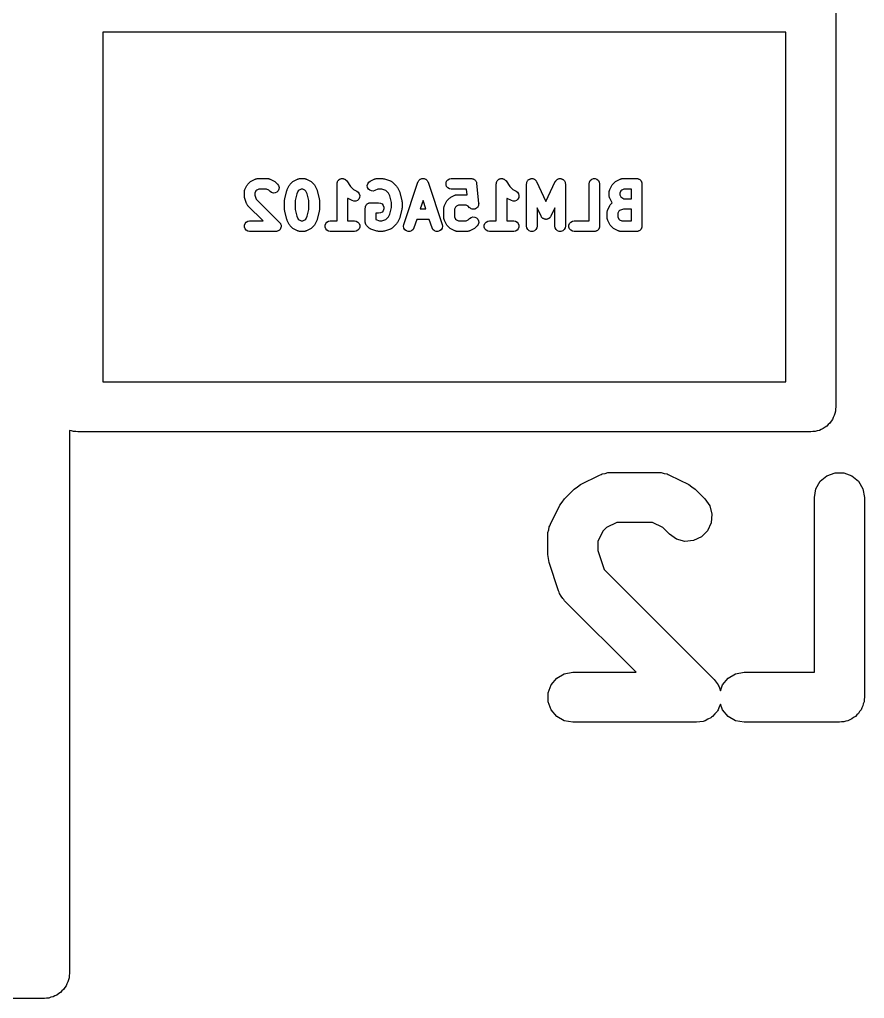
# Model space of a CAD drawing. Extents: x 100 to 214, y -112 to -50.
# Drawn here: x 114.126 to 116.661, y -93.175 to -90.238 of the extents above; entities that cross this region are included whole.
import ezdxf

# ---------------------------------------------------------------- set-up
doc = ezdxf.new("R2010")
doc.units = 0
doc.header["$MEASUREMENT"] = 0
doc.layers.add('BLACK', color=7, linetype='CONTINUOUS')

msp = doc.modelspace()

# ---------------------------------------------------------------- linework, layer by layer
at = {"layer": 'Black'}
for p, q in [((116.575, -90.2), (116.575, -91.4)), ((116.425, -90.275), (114.375, -90.275)), ((114.375, -90.275), (114.375, -91.325)), ((116.425, -91.325), (116.425, -90.275)), ((114.802, -90.7475), (114.808, -90.7354)), ((114.808, -90.7354), (114.81, -90.7334)), ((114.81, -90.7334), (114.811, -90.7313)), ((114.811, -90.7313), (114.817, -90.7253)), ((114.817, -90.7253), (114.819, -90.7238)), ((114.819, -90.7238), (114.821, -90.7223)), ((114.821, -90.7223), (114.833, -90.7163)), ((114.833, -90.7163), (114.834, -90.716)), ((114.834, -90.716), (114.835, -90.7155)), ((114.835, -90.7155), (114.837, -90.7152)), ((114.837, -90.7152), (114.839, -90.7147)), ((114.839, -90.7147), (114.84, -90.7147)), ((114.84, -90.7147), (114.841, -90.7146)), ((114.841, -90.7146), (114.871, -90.7146)), ((114.871, -90.7146), (114.872, -90.7147)), ((114.872, -90.7147), (114.873, -90.7147)), ((114.873, -90.7147), (114.874, -90.7152)), ((114.874, -90.7152), (114.876, -90.7155)), ((114.876, -90.7155), (114.877, -90.716)), ((114.877, -90.716), (114.878, -90.7163)), ((114.878, -90.7163), (114.89, -90.7223)), ((114.89, -90.7223), (114.892, -90.7238)), ((114.892, -90.7238), (114.894, -90.7253)), ((114.894, -90.7253), (114.9, -90.7313)), ((114.9, -90.7313), (114.903, -90.7358)), ((114.903, -90.7358), (114.905, -90.7412)), ((114.929, -90.7475), (114.935, -90.7354)), ((114.935, -90.7354), (114.937, -90.7334)), ((114.937, -90.7334), (114.938, -90.7313)), ((114.938, -90.7313), (114.944, -90.7253)), ((114.944, -90.7253), (114.946, -90.7238)), ((114.946, -90.7238), (114.948, -90.7223)), ((114.948, -90.7223), (114.96, -90.7163)), ((114.96, -90.7163), (114.961, -90.716)), ((114.961, -90.716), (114.962, -90.7155)), ((114.962, -90.7155), (114.964, -90.7152)), ((114.964, -90.7152), (114.966, -90.7147)), ((114.966, -90.7147), (114.967, -90.7147)), ((114.967, -90.7147), (114.968, -90.7146)), ((114.968, -90.7146), (114.98, -90.7146)), ((114.98, -90.7146), (114.981, -90.7147)), ((114.981, -90.7147), (114.982, -90.7147)), ((114.982, -90.7147), (114.983, -90.7152)), ((114.983, -90.7152), (114.985, -90.7155)), ((114.985, -90.7155), (114.986, -90.716)), ((114.986, -90.716), (114.987, -90.7163)), ((114.987, -90.7163), (114.999, -90.7223)), ((114.999, -90.7223), (115.001, -90.7238)), ((115.001, -90.7238), (115.003, -90.7253)), ((115.003, -90.7253), (115.009, -90.7313)), ((115.009, -90.7313), (115.011, -90.7334)), ((115.011, -90.7334), (115.012, -90.7354)), ((115.012, -90.7354), (115.018, -90.7475)), ((115.079, -90.7269), (115.08, -90.725)), ((115.079, -90.7287), (115.079, -90.7269)), ((115.079, -90.7296), (115.079, -90.7287)), ((115.079, -90.7305), (115.079, -90.7296)), ((115.079, -90.8416), (115.079, -90.7305)), ((115.08, -90.7234), (115.081, -90.7219)), ((115.08, -90.7243), (115.08, -90.7234)), ((115.08, -90.725), (115.08, -90.7243)), ((115.081, -90.7219), (115.082, -90.7202)), ((115.082, -90.7202), (115.083, -90.7197)), ((115.083, -90.7197), (115.084, -90.719)), ((115.084, -90.719), (115.085, -90.7179)), ((115.085, -90.7179), (115.087, -90.7167)), ((115.087, -90.7164), (115.088, -90.7159)), ((115.087, -90.7167), (115.087, -90.7164)), ((115.088, -90.7159), (115.09, -90.7155)), ((115.09, -90.7155), (115.092, -90.7148)), ((115.092, -90.7148), (115.093, -90.7148)), ((115.093, -90.7148), (115.094, -90.7146)), ((115.094, -90.7146), (115.095, -90.7148)), ((115.095, -90.7148), (115.097, -90.7148)), ((115.097, -90.7148), (115.098, -90.7151)), ((115.098, -90.7151), (115.099, -90.7152)), ((115.099, -90.7152), (115.101, -90.7161)), ((115.101, -90.7161), (115.103, -90.7167)), ((115.103, -90.7167), (115.103, -90.7173)), ((115.103, -90.7173), (115.104, -90.7177)), ((115.104, -90.7177), (115.105, -90.719)), ((115.105, -90.719), (115.107, -90.7202)), ((115.107, -90.7202), (115.107, -90.721)), ((115.107, -90.721), (115.108, -90.7216)), ((115.108, -90.7216), (115.119, -90.7385)), ((115.119, -90.7385), (115.128, -90.7476)), ((115.169, -90.7355), (115.171, -90.7302)), ((115.17, -90.741), (115.169, -90.7355)), ((115.171, -90.7302), (115.174, -90.7256)), ((115.174, -90.7256), (115.178, -90.7223)), ((115.178, -90.7223), (115.19, -90.7163)), ((115.19, -90.7163), (115.191, -90.716)), ((115.191, -90.716), (115.192, -90.7155)), ((115.192, -90.7155), (115.194, -90.7152)), ((115.194, -90.7152), (115.196, -90.7147)), ((115.196, -90.7147), (115.197, -90.7147)), ((115.197, -90.7147), (115.197, -90.7146)), ((115.197, -90.7146), (115.216, -90.7146)), ((115.216, -90.7146), (115.218, -90.715)), ((115.218, -90.715), (115.221, -90.7154)), ((115.221, -90.7154), (115.239, -90.7214)), ((115.239, -90.7214), (115.24, -90.7219)), ((115.24, -90.7219), (115.24, -90.7221)), ((115.24, -90.7221), (115.242, -90.7232)), ((115.242, -90.7232), (115.244, -90.7241)), ((115.244, -90.7241), (115.244, -90.7248)), ((115.244, -90.7248), (115.245, -90.7253)), ((115.245, -90.7253), (115.257, -90.7374)), ((115.257, -90.7374), (115.258, -90.7394)), ((115.279, -90.8524), (115.321, -90.7254)), ((115.321, -90.7254), (115.322, -90.725)), ((115.322, -90.7246), (115.323, -90.7226)), ((115.322, -90.725), (115.322, -90.7246)), ((115.323, -90.7226), (115.324, -90.7206)), ((115.324, -90.7203), (115.325, -90.7199)), ((115.324, -90.7206), (115.324, -90.7203)), ((115.325, -90.7199), (115.326, -90.7185)), ((115.326, -90.7185), (115.328, -90.7169)), ((115.328, -90.7169), (115.329, -90.7168)), ((115.329, -90.7165), (115.331, -90.7157)), ((115.329, -90.7168), (115.329, -90.7165)), ((115.331, -90.7157), (115.333, -90.7149)), ((115.333, -90.7149), (115.334, -90.7149)), ((115.334, -90.7149), (115.334, -90.7147)), ((115.334, -90.7147), (115.337, -90.7148)), ((115.337, -90.7148), (115.339, -90.7147)), ((115.339, -90.7147), (115.339, -90.7149)), ((115.339, -90.7149), (115.34, -90.7149)), ((115.34, -90.7149), (115.342, -90.7158)), ((115.342, -90.7158), (115.344, -90.7165)), ((115.344, -90.7165), (115.344, -90.7168)), ((115.344, -90.7168), (115.345, -90.7169)), ((115.345, -90.7169), (115.347, -90.7185)), ((115.347, -90.7185), (115.348, -90.7199)), ((115.348, -90.7199), (115.349, -90.7203)), ((115.349, -90.7203), (115.349, -90.7206)), ((115.349, -90.7206), (115.35, -90.7226)), ((115.35, -90.7226), (115.351, -90.7246)), ((115.351, -90.7246), (115.351, -90.725)), ((115.351, -90.725), (115.352, -90.7254)), ((115.352, -90.7254), (115.394, -90.8524)), ((115.406, -90.7277), (115.407, -90.7225)), ((115.406, -90.7332), (115.406, -90.7277)), ((115.407, -90.7384), (115.406, -90.7332)), ((115.407, -90.7225), (115.411, -90.7183)), ((115.411, -90.7426), (115.407, -90.7384)), ((115.411, -90.7183), (115.416, -90.7155)), ((115.416, -90.7155), (115.421, -90.7146)), ((115.421, -90.7146), (115.482, -90.7146)), ((115.482, -90.7147), (115.483, -90.7146)), ((115.482, -90.7146), (115.482, -90.7147)), ((115.483, -90.7146), (115.485, -90.7152)), ((115.485, -90.7152), (115.487, -90.7155)), ((115.487, -90.7155), (115.488, -90.7158)), ((115.488, -90.7158), (115.488, -90.716)), ((115.488, -90.716), (115.49, -90.7172)), ((115.49, -90.7172), (115.492, -90.7183)), ((115.492, -90.7183), (115.492, -90.7188)), ((115.492, -90.7188), (115.493, -90.7191)), ((115.493, -90.7191), (115.494, -90.7209)), ((115.494, -90.7209), (115.495, -90.7225)), ((115.495, -90.7225), (115.496, -90.7231)), ((115.496, -90.7231), (115.496, -90.7236)), ((115.496, -90.7236), (115.497, -90.7257)), ((115.497, -90.7257), (115.497, -90.7277)), ((115.497, -90.7277), (115.497, -90.7283)), ((115.497, -90.7283), (115.497, -90.7289)), ((115.497, -90.7289), (115.503, -90.7893)), ((115.556, -90.7305), (115.557, -90.7296)), ((115.556, -90.8416), (115.556, -90.7305)), ((115.557, -90.725), (115.558, -90.7243)), ((115.557, -90.7269), (115.557, -90.725)), ((115.557, -90.7287), (115.557, -90.7269)), ((115.557, -90.7296), (115.557, -90.7287)), ((115.558, -90.7234), (115.559, -90.7219)), ((115.558, -90.7243), (115.558, -90.7234)), ((115.559, -90.7219), (115.56, -90.7202)), ((115.56, -90.7202), (115.561, -90.7197)), ((115.561, -90.719), (115.563, -90.7179)), ((115.561, -90.7197), (115.561, -90.719)), ((115.563, -90.7179), (115.564, -90.7167)), ((115.564, -90.7167), (115.565, -90.7164)), ((115.565, -90.7164), (115.566, -90.7159)), ((115.566, -90.7159), (115.568, -90.7155)), ((115.568, -90.7155), (115.57, -90.7148)), ((115.57, -90.7148), (115.571, -90.7146)), ((115.57, -90.7148), (115.57, -90.7148)), ((115.571, -90.7146), (115.573, -90.7148)), ((115.573, -90.7148), (115.575, -90.7148)), ((115.575, -90.7148), (115.576, -90.7151)), ((115.576, -90.7151), (115.577, -90.7152)), ((115.577, -90.7152), (115.579, -90.7161)), ((115.579, -90.7161), (115.58, -90.7167)), ((115.58, -90.7167), (115.581, -90.7173)), ((115.581, -90.7173), (115.582, -90.7177)), ((115.582, -90.7177), (115.583, -90.719)), ((115.583, -90.719), (115.585, -90.7202)), ((115.585, -90.7202), (115.585, -90.721)), ((115.585, -90.721), (115.586, -90.7216)), ((115.586, -90.7216), (115.597, -90.7385)), ((115.597, -90.7385), (115.606, -90.7476)), ((115.647, -90.7305), (115.648, -90.7284)), ((115.647, -90.8575), (115.647, -90.7305)), ((115.648, -90.725), (115.649, -90.7232)), ((115.648, -90.7257), (115.648, -90.725)), ((115.648, -90.7263), (115.648, -90.7257)), ((115.648, -90.7284), (115.648, -90.7263)), ((115.649, -90.7232), (115.65, -90.7214)), ((115.65, -90.7214), (115.651, -90.7209)), ((115.651, -90.7202), (115.652, -90.7189)), ((115.651, -90.7209), (115.651, -90.7202)), ((115.652, -90.7189), (115.654, -90.7175)), ((115.654, -90.7175), (115.655, -90.7172)), ((115.655, -90.7167), (115.657, -90.716)), ((115.655, -90.7172), (115.655, -90.7167)), ((115.657, -90.716), (115.659, -90.7151)), ((115.659, -90.7151), (115.66, -90.7151)), ((115.66, -90.7151), (115.66, -90.7148)), ((115.66, -90.7148), (115.662, -90.7148)), ((115.662, -90.7148), (115.664, -90.7146)), ((115.664, -90.7146), (115.665, -90.7148)), ((115.665, -90.7148), (115.666, -90.7148)), ((115.666, -90.7148), (115.668, -90.7155)), ((115.668, -90.7155), (115.67, -90.7161)), ((115.67, -90.7161), (115.67, -90.7165)), ((115.67, -90.7165), (115.671, -90.7167)), ((115.671, -90.7167), (115.673, -90.718)), ((115.673, -90.718), (115.674, -90.7192)), ((115.674, -90.7192), (115.675, -90.7198)), ((115.675, -90.7198), (115.675, -90.7202)), ((115.675, -90.7202), (115.676, -90.722)), ((115.676, -90.722), (115.677, -90.7237)), ((115.677, -90.7237), (115.705, -90.7836)), ((115.705, -90.7836), (115.733, -90.7237)), ((115.733, -90.7237), (115.735, -90.722)), ((115.735, -90.722), (115.736, -90.7202)), ((115.736, -90.7198), (115.737, -90.7192)), ((115.736, -90.7202), (115.736, -90.7198)), ((115.737, -90.7192), (115.738, -90.718)), ((115.738, -90.718), (115.74, -90.7167)), ((115.74, -90.7165), (115.741, -90.7161)), ((115.74, -90.7167), (115.74, -90.7165)), ((115.741, -90.7161), (115.743, -90.7155)), ((115.743, -90.7155), (115.745, -90.7148)), ((115.745, -90.7148), (115.746, -90.7148)), ((115.746, -90.7148), (115.746, -90.7146)), ((115.746, -90.7146), (115.748, -90.7148)), ((115.748, -90.7148), (115.75, -90.7148)), ((115.75, -90.7148), (115.751, -90.7151)), ((115.751, -90.7151), (115.752, -90.7151)), ((115.752, -90.7151), (115.754, -90.716)), ((115.754, -90.716), (115.756, -90.7167)), ((115.756, -90.7167), (115.756, -90.7172)), ((115.756, -90.7172), (115.757, -90.7175)), ((115.757, -90.7175), (115.758, -90.7189)), ((115.758, -90.7189), (115.76, -90.7202)), ((115.76, -90.7202), (115.76, -90.7209)), ((115.76, -90.7209), (115.761, -90.7214)), ((115.761, -90.7214), (115.762, -90.7232)), ((115.762, -90.7232), (115.763, -90.725)), ((115.763, -90.725), (115.763, -90.7257)), ((115.763, -90.7257), (115.763, -90.7263)), ((115.763, -90.7263), (115.763, -90.7284)), ((115.763, -90.7284), (115.764, -90.7305)), ((115.764, -90.7305), (115.764, -90.8575)), ((115.835, -90.7305), (115.836, -90.725)), ((115.835, -90.8416), (115.835, -90.7305)), ((115.836, -90.725), (115.838, -90.7202)), ((115.838, -90.7202), (115.843, -90.7167)), ((115.843, -90.7167), (115.848, -90.7148)), ((115.848, -90.7148), (115.853, -90.7148)), ((115.853, -90.7148), (115.858, -90.7167)), ((115.858, -90.7167), (115.863, -90.7202)), ((115.863, -90.7202), (115.865, -90.725)), ((115.865, -90.725), (115.866, -90.7305)), ((115.866, -90.7305), (115.866, -90.8575)), ((115.897, -90.7475), (115.903, -90.7354)), ((115.903, -90.7354), (115.904, -90.7334)), ((115.904, -90.7334), (115.906, -90.7313)), ((115.906, -90.7313), (115.912, -90.7253)), ((115.912, -90.7253), (115.914, -90.7238)), ((115.914, -90.7238), (115.916, -90.7223)), ((115.916, -90.7223), (115.928, -90.7163)), ((115.928, -90.7163), (115.929, -90.716)), ((115.929, -90.716), (115.93, -90.7155)), ((115.93, -90.7155), (115.932, -90.7152)), ((115.932, -90.7152), (115.933, -90.7147)), ((115.933, -90.7147), (115.934, -90.7147)), ((115.934, -90.7147), (115.935, -90.7146)), ((115.935, -90.7146), (115.978, -90.7146)), ((115.978, -90.7146), (115.979, -90.7148)), ((115.979, -90.7148), (115.98, -90.7148)), ((115.98, -90.7148), (115.982, -90.7153)), ((115.982, -90.7153), (115.983, -90.7155)), ((115.983, -90.7155), (115.984, -90.7162)), ((115.984, -90.7162), (115.985, -90.7167)), ((115.985, -90.7167), (115.987, -90.7176)), ((115.987, -90.7176), (115.988, -90.7183)), ((115.988, -90.7183), (115.989, -90.7194)), ((115.989, -90.7194), (115.99, -90.7202)), ((115.99, -90.7202), (115.99, -90.7215)), ((115.99, -90.7215), (115.991, -90.7225)), ((115.991, -90.7225), (115.992, -90.7238)), ((115.992, -90.7238), (115.992, -90.725)), ((115.992, -90.725), (115.993, -90.7264)), ((115.993, -90.7264), (115.993, -90.7277)), ((115.993, -90.7277), (115.993, -90.7291)), ((115.993, -90.7291), (115.993, -90.7305)), ((115.993, -90.7305), (115.993, -90.8575)), ((114.801, -90.7492), (114.802, -90.7484)), ((114.801, -90.751), (114.801, -90.7492)), ((114.801, -90.7528), (114.801, -90.751)), ((114.801, -90.7537), (114.801, -90.7528)), ((114.801, -90.7546), (114.801, -90.7537)), ((114.801, -90.7667), (114.801, -90.7546)), ((114.801, -90.7692), (114.801, -90.7667)), ((114.802, -90.7484), (114.802, -90.7475)), ((114.835, -90.7519), (114.832, -90.7584)), ((114.832, -90.7584), (114.832, -90.7642)), ((114.832, -90.7642), (114.836, -90.7763)), ((114.838, -90.7495), (114.835, -90.7519)), ((114.844, -90.7463), (114.838, -90.7495)), ((114.867, -90.7463), (114.844, -90.7463)), ((114.874, -90.7495), (114.867, -90.7463)), ((114.878, -90.7538), (114.874, -90.7495)), ((114.882, -90.7569), (114.878, -90.7538)), ((114.888, -90.7584), (114.882, -90.7569)), ((114.893, -90.7579), (114.888, -90.7584)), ((114.898, -90.7555), (114.893, -90.7579)), ((114.902, -90.7517), (114.898, -90.7555)), ((114.904, -90.7467), (114.902, -90.7517)), ((114.905, -90.7412), (114.904, -90.7467)), ((114.922, -90.775), (114.928, -90.7508)), ((114.928, -90.7508), (114.929, -90.7492)), ((114.929, -90.7492), (114.929, -90.7475)), ((114.958, -90.7602), (114.953, -90.7808)), ((114.962, -90.7519), (114.958, -90.7602)), ((114.965, -90.7495), (114.962, -90.7519)), ((114.971, -90.7463), (114.965, -90.7495)), ((114.976, -90.7463), (114.971, -90.7463)), ((114.982, -90.7495), (114.976, -90.7463)), ((114.985, -90.752), (114.982, -90.7495)), ((114.989, -90.7602), (114.985, -90.752)), ((114.994, -90.7808), (114.989, -90.7602)), ((115.018, -90.7475), (115.019, -90.7492)), ((115.019, -90.7492), (115.019, -90.7508)), ((115.019, -90.7508), (115.025, -90.775)), ((115.128, -90.7476), (115.138, -90.7525)), ((115.138, -90.7525), (115.142, -90.7558)), ((115.142, -90.7558), (115.145, -90.7604)), ((115.145, -90.7604), (115.147, -90.7658)), ((115.147, -90.7658), (115.146, -90.7713)), ((115.173, -90.746), (115.17, -90.741)), ((115.177, -90.7497), (115.173, -90.746)), ((115.182, -90.7519), (115.177, -90.7497)), ((115.187, -90.7523), (115.182, -90.7519)), ((115.192, -90.7507), (115.187, -90.7523)), ((115.201, -90.7463), (115.192, -90.7507)), ((115.213, -90.7463), (115.201, -90.7463)), ((115.225, -90.7504), (115.213, -90.7463)), ((115.233, -90.758), (115.225, -90.7504)), ((115.237, -90.7662), (115.233, -90.758)), ((115.242, -90.7868), (115.237, -90.7662)), ((115.258, -90.7394), (115.26, -90.7415)), ((115.26, -90.7415), (115.266, -90.7536)), ((115.266, -90.7536), (115.267, -90.7553)), ((115.267, -90.7553), (115.267, -90.7568)), ((115.267, -90.7568), (115.273, -90.781)), ((115.416, -90.7454), (115.411, -90.7426)), ((115.421, -90.7463), (115.416, -90.7454)), ((115.42, -90.7707), (115.432, -90.7646)), ((115.467, -90.7463), (115.421, -90.7463)), ((115.432, -90.7646), (115.433, -90.7644)), ((115.433, -90.7644), (115.434, -90.7639)), ((115.434, -90.7639), (115.436, -90.7636)), ((115.436, -90.7636), (115.437, -90.7631)), ((115.437, -90.7631), (115.438, -90.7631)), ((115.438, -90.7631), (115.439, -90.763)), ((115.439, -90.763), (115.469, -90.763)), ((115.469, -90.763), (115.467, -90.7463)), ((115.606, -90.7476), (115.616, -90.7525)), ((115.616, -90.7525), (115.62, -90.7558)), ((115.62, -90.7558), (115.623, -90.7604)), ((115.623, -90.7604), (115.624, -90.7658)), ((115.624, -90.7658), (115.624, -90.7713)), ((115.895, -90.7528), (115.896, -90.751)), ((115.895, -90.7537), (115.895, -90.7528)), ((115.895, -90.7546), (115.895, -90.7537)), ((115.895, -90.7667), (115.895, -90.7546)), ((115.895, -90.7676), (115.895, -90.7667)), ((115.895, -90.7686), (115.895, -90.7676)), ((115.896, -90.7703), (115.895, -90.7686)), ((115.896, -90.7492), (115.897, -90.7484)), ((115.896, -90.751), (115.896, -90.7492)), ((115.897, -90.7484), (115.897, -90.7475)), ((115.93, -90.7519), (115.927, -90.7584)), ((115.927, -90.7584), (115.927, -90.763)), ((115.927, -90.763), (115.93, -90.7694)), ((115.933, -90.7495), (115.93, -90.7519)), ((115.939, -90.7463), (115.933, -90.7495)), ((115.962, -90.7463), (115.939, -90.7463)), ((115.962, -90.7751), (115.962, -90.7463)), ((114.801, -90.7718), (114.801, -90.7692)), ((114.807, -90.7899), (114.801, -90.7718)), ((114.808, -90.7907), (114.807, -90.7899)), ((114.808, -90.7916), (114.808, -90.7907)), ((114.809, -90.7931), (114.808, -90.7916)), ((114.81, -90.7947), (114.809, -90.7931)), ((114.811, -90.7954), (114.81, -90.7947)), ((114.811, -90.7961), (114.811, -90.7954)), ((114.857, -90.8416), (114.811, -90.7961)), ((114.836, -90.7763), (114.906, -90.8462)), ((114.921, -90.7788), (114.922, -90.7769)), ((114.921, -90.8091), (114.921, -90.7788)), ((114.922, -90.7769), (114.922, -90.775)), ((114.953, -90.7808), (114.953, -90.8071)), ((114.994, -90.8071), (114.994, -90.7808)), ((115.025, -90.775), (115.025, -90.7769)), ((115.025, -90.7769), (115.026, -90.7788)), ((115.026, -90.7788), (115.026, -90.8091)), ((115.112, -90.7749), (115.11, -90.774)), ((115.11, -90.774), (115.11, -90.8416)), ((115.124, -90.7809), (115.112, -90.7749)), ((115.129, -90.7825), (115.124, -90.7809)), ((115.135, -90.7822), (115.129, -90.7825)), ((115.14, -90.78), (115.135, -90.7822)), ((115.144, -90.7762), (115.14, -90.78)), ((115.146, -90.7713), (115.144, -90.7762)), ((115.164, -90.7976), (115.165, -90.7964)), ((115.164, -90.799), (115.164, -90.7976)), ((115.165, -90.7964), (115.166, -90.7951)), ((115.166, -90.794), (115.167, -90.7928)), ((115.166, -90.7951), (115.166, -90.794)), ((115.167, -90.7928), (115.168, -90.7919)), ((115.168, -90.7919), (115.169, -90.7909)), ((115.169, -90.7909), (115.17, -90.7902)), ((115.17, -90.7902), (115.171, -90.7893)), ((115.171, -90.7893), (115.173, -90.7888)), ((115.173, -90.7888), (115.174, -90.7881)), ((115.174, -90.7881), (115.175, -90.7879)), ((115.175, -90.7879), (115.177, -90.7874)), ((115.177, -90.7874), (115.178, -90.7874)), ((115.178, -90.7874), (115.179, -90.7871)), ((115.179, -90.7871), (115.203, -90.7871)), ((115.203, -90.7871), (115.209, -90.7881)), ((115.209, -90.7881), (115.214, -90.7909)), ((115.214, -90.7909), (115.217, -90.7951)), ((115.217, -90.7951), (115.219, -90.8003)), ((115.242, -90.8011), (115.242, -90.7868)), ((115.273, -90.781), (115.273, -90.783)), ((115.273, -90.783), (115.274, -90.7849)), ((115.274, -90.7849), (115.274, -90.803)), ((115.337, -90.7807), (115.328, -90.8053)), ((115.345, -90.8053), (115.337, -90.7807)), ((115.4, -90.7976), (115.401, -90.7968)), ((115.4, -90.7994), (115.4, -90.7976)), ((115.401, -90.7959), (115.407, -90.7838)), ((115.401, -90.7968), (115.401, -90.7959)), ((115.407, -90.7838), (115.408, -90.7818)), ((115.408, -90.7818), (115.41, -90.7797)), ((115.41, -90.7797), (115.416, -90.7737)), ((115.416, -90.7737), (115.418, -90.7722)), ((115.418, -90.7722), (115.42, -90.7707)), ((115.437, -90.7979), (115.434, -90.8003)), ((115.443, -90.7947), (115.437, -90.7979)), ((115.466, -90.7947), (115.443, -90.7947)), ((115.472, -90.7979), (115.466, -90.7947)), ((115.476, -90.8022), (115.472, -90.7979)), ((115.502, -90.7974), (115.501, -90.7999)), ((115.503, -90.795), (115.502, -90.7974)), ((115.503, -90.7893), (115.503, -90.7894)), ((115.503, -90.7894), (115.504, -90.7895)), ((115.504, -90.7895), (115.503, -90.7921)), ((115.503, -90.7921), (115.503, -90.7948)), ((115.503, -90.7948), (115.503, -90.7949)), ((115.503, -90.7949), (115.503, -90.795)), ((115.589, -90.7749), (115.588, -90.774)), ((115.588, -90.774), (115.588, -90.8416)), ((115.602, -90.7809), (115.589, -90.7749)), ((115.607, -90.7825), (115.602, -90.7809)), ((115.612, -90.7822), (115.607, -90.7825)), ((115.617, -90.78), (115.612, -90.7822)), ((115.621, -90.7762), (115.617, -90.78)), ((115.624, -90.7713), (115.621, -90.7762)), ((115.891, -90.808), (115.897, -90.7959)), ((115.896, -90.7722), (115.896, -90.7703)), ((115.897, -90.773), (115.896, -90.7722)), ((115.897, -90.7738), (115.897, -90.773)), ((115.903, -90.7859), (115.897, -90.7738)), ((115.897, -90.7959), (115.898, -90.7939)), ((115.898, -90.7939), (115.9, -90.7918)), ((115.9, -90.7918), (115.904, -90.7875)), ((115.904, -90.7875), (115.903, -90.7859)), ((115.93, -90.7694), (115.933, -90.7718)), ((115.933, -90.7718), (115.939, -90.7751)), ((115.939, -90.7751), (115.962, -90.7751)), ((114.922, -90.811), (114.921, -90.8091)), ((114.922, -90.8129), (114.922, -90.811)), ((114.928, -90.8371), (114.922, -90.8129)), ((114.953, -90.8071), (114.958, -90.8277)), ((114.989, -90.8277), (114.994, -90.8071)), ((115.025, -90.8129), (115.019, -90.8371)), ((115.026, -90.8091), (115.025, -90.811)), ((115.025, -90.811), (115.025, -90.8129)), ((115.163, -90.803), (115.164, -90.8017)), ((115.163, -90.8454), (115.163, -90.803)), ((115.164, -90.8003), (115.164, -90.799)), ((115.164, -90.8017), (115.164, -90.8003)), ((115.203, -90.8189), (115.195, -90.8189)), ((115.195, -90.8189), (115.195, -90.8379)), ((115.209, -90.8179), (115.203, -90.8189)), ((115.214, -90.8152), (115.209, -90.8179)), ((115.217, -90.811), (115.214, -90.8152)), ((115.219, -90.8058), (115.217, -90.811)), ((115.219, -90.8003), (115.219, -90.8058)), ((115.233, -90.8299), (115.237, -90.8217)), ((115.237, -90.8217), (115.242, -90.8011)), ((115.273, -90.8069), (115.267, -90.8311)), ((115.274, -90.803), (115.273, -90.8049)), ((115.273, -90.8049), (115.273, -90.8069)), ((115.328, -90.8053), (115.345, -90.8053)), ((115.399, -90.8012), (115.4, -90.7994)), ((115.399, -90.8021), (115.399, -90.8012)), ((115.399, -90.803), (115.399, -90.8021)), ((115.399, -90.8333), (115.399, -90.803)), ((115.434, -90.8003), (115.431, -90.8068)), ((115.431, -90.8068), (115.431, -90.8295)), ((115.477, -90.8022), (115.476, -90.8022)), ((115.477, -90.8023), (115.477, -90.8022)), ((115.479, -90.8038), (115.477, -90.8023)), ((115.481, -90.8053), (115.479, -90.8038)), ((115.481, -90.8054), (115.481, -90.8053)), ((115.481, -90.8053), (115.481, -90.8053)), ((115.484, -90.8061), (115.481, -90.8054)), ((115.486, -90.8067), (115.484, -90.8061)), ((115.487, -90.8068), (115.486, -90.8067)), ((115.486, -90.8067), (115.486, -90.8067)), ((115.489, -90.8065), (115.487, -90.8068)), ((115.492, -90.8063), (115.489, -90.8065)), ((115.494, -90.805), (115.492, -90.8062)), ((115.492, -90.8062), (115.492, -90.8062)), ((115.492, -90.8062), (115.492, -90.8063)), ((115.497, -90.8039), (115.494, -90.805)), ((115.499, -90.8019), (115.497, -90.8038)), ((115.497, -90.8038), (115.497, -90.8039)), ((115.497, -90.8039), (115.497, -90.8039)), ((115.501, -90.8), (115.499, -90.8019)), ((115.501, -90.7999), (115.501, -90.7999)), ((115.501, -90.7999), (115.501, -90.8)), ((115.691, -90.8279), (115.679, -90.802)), ((115.679, -90.802), (115.679, -90.8575)), ((115.732, -90.802), (115.72, -90.8279)), ((115.732, -90.8575), (115.732, -90.802)), ((115.889, -90.8133), (115.89, -90.8115)), ((115.889, -90.8142), (115.889, -90.8133)), ((115.889, -90.8151), (115.889, -90.8142)), ((115.889, -90.8333), (115.889, -90.8151)), ((115.89, -90.8097), (115.891, -90.8089)), ((115.89, -90.8115), (115.89, -90.8097)), ((115.891, -90.8089), (115.891, -90.808)), ((115.924, -90.8124), (115.921, -90.8189)), ((115.921, -90.8189), (115.921, -90.8295)), ((115.926, -90.8109), (115.924, -90.8124)), ((115.938, -90.8068), (115.926, -90.8109)), ((115.962, -90.8068), (115.938, -90.8068)), ((115.962, -90.8416), (115.962, -90.8068)), ((114.801, -90.8547), (114.803, -90.8495)), ((114.801, -90.8602), (114.801, -90.8547)), ((114.803, -90.8495), (114.806, -90.8453)), ((114.806, -90.8453), (114.811, -90.8425)), ((114.811, -90.8425), (114.816, -90.8416)), ((114.816, -90.8416), (114.857, -90.8416)), ((114.906, -90.8462), (114.907, -90.8479)), ((114.907, -90.8479), (114.909, -90.8495)), ((114.909, -90.8495), (114.909, -90.8502)), ((114.909, -90.8502), (114.909, -90.8507)), ((114.909, -90.8507), (114.91, -90.8528)), ((114.91, -90.8528), (114.911, -90.8547)), ((114.911, -90.8547), (114.911, -90.8554)), ((114.911, -90.8554), (114.911, -90.8561)), ((114.911, -90.8561), (114.911, -90.8581)), ((114.929, -90.8387), (114.928, -90.8371)), ((114.929, -90.8404), (114.929, -90.8387)), ((114.935, -90.8525), (114.929, -90.8404)), ((114.937, -90.8545), (114.935, -90.8525)), ((114.938, -90.8566), (114.937, -90.8545)), ((114.944, -90.8626), (114.938, -90.8566)), ((114.958, -90.8277), (114.962, -90.836)), ((114.962, -90.836), (114.965, -90.8384)), ((114.965, -90.8384), (114.971, -90.8416)), ((114.971, -90.8416), (114.976, -90.8416)), ((114.976, -90.8416), (114.982, -90.8384)), ((114.982, -90.8384), (114.985, -90.836)), ((114.985, -90.836), (114.989, -90.8277)), ((115.009, -90.8566), (115.003, -90.8626)), ((115.011, -90.8545), (115.009, -90.8566)), ((115.012, -90.8525), (115.011, -90.8545)), ((115.018, -90.8404), (115.012, -90.8525)), ((115.019, -90.8387), (115.018, -90.8404)), ((115.019, -90.8371), (115.019, -90.8387)), ((115.043, -90.8547), (115.045, -90.8495)), ((115.043, -90.8602), (115.043, -90.8547)), ((115.045, -90.8495), (115.048, -90.8453)), ((115.048, -90.8453), (115.053, -90.8425)), ((115.053, -90.8425), (115.058, -90.8416)), ((115.058, -90.8416), (115.079, -90.8416)), ((115.11, -90.8416), (115.131, -90.8416)), ((115.131, -90.8416), (115.136, -90.8425)), ((115.136, -90.8425), (115.141, -90.8453)), ((115.141, -90.8453), (115.145, -90.8495)), ((115.145, -90.8495), (115.147, -90.8547)), ((115.147, -90.8547), (115.147, -90.8602)), ((115.164, -90.846), (115.163, -90.8454)), ((115.163, -90.8467), (115.164, -90.846)), ((115.164, -90.8487), (115.163, -90.8467)), ((115.164, -90.8508), (115.164, -90.8487)), ((115.165, -90.8514), (115.164, -90.8508)), ((115.165, -90.8521), (115.165, -90.8514)), ((115.166, -90.8538), (115.165, -90.8521)), ((115.167, -90.8556), (115.166, -90.8538)), ((115.168, -90.856), (115.167, -90.8556)), ((115.168, -90.8566), (115.168, -90.856)), ((115.174, -90.8626), (115.168, -90.8566)), ((115.195, -90.8379), (115.206, -90.8416)), ((115.206, -90.8416), (115.213, -90.8416)), ((115.213, -90.8416), (115.225, -90.8375)), ((115.225, -90.8375), (115.233, -90.8299)), ((115.257, -90.8505), (115.245, -90.8626)), ((115.258, -90.8485), (115.257, -90.8505)), ((115.26, -90.8464), (115.258, -90.8485)), ((115.266, -90.8343), (115.26, -90.8464)), ((115.267, -90.8327), (115.266, -90.8343)), ((115.267, -90.8311), (115.267, -90.8327)), ((115.278, -90.8579), (115.279, -90.8524)), ((115.318, -90.837), (115.309, -90.8625)), ((115.355, -90.837), (115.318, -90.837)), ((115.364, -90.8625), (115.355, -90.837)), ((115.394, -90.8524), (115.395, -90.8579)), ((115.399, -90.8342), (115.399, -90.8333)), ((115.399, -90.8351), (115.399, -90.8342)), ((115.4, -90.8369), (115.399, -90.8351)), ((115.4, -90.8387), (115.4, -90.8369)), ((115.401, -90.8395), (115.4, -90.8387)), ((115.401, -90.8404), (115.401, -90.8395)), ((115.407, -90.8525), (115.401, -90.8404)), ((115.408, -90.8545), (115.407, -90.8525)), ((115.41, -90.8566), (115.408, -90.8545)), ((115.416, -90.8626), (115.41, -90.8566)), ((115.431, -90.8295), (115.434, -90.836)), ((115.434, -90.836), (115.437, -90.8384)), ((115.437, -90.8384), (115.443, -90.8416)), ((115.443, -90.8416), (115.466, -90.8416)), ((115.466, -90.8416), (115.472, -90.8384)), ((115.472, -90.8384), (115.476, -90.8341)), ((115.476, -90.8341), (115.481, -90.831)), ((115.481, -90.831), (115.486, -90.8295)), ((115.486, -90.8295), (115.492, -90.83)), ((115.492, -90.83), (115.497, -90.8324)), ((115.499, -90.8566), (115.493, -90.8626)), ((115.497, -90.8324), (115.501, -90.8363)), ((115.502, -90.8521), (115.499, -90.8566)), ((115.501, -90.8363), (115.503, -90.8413)), ((115.504, -90.8467), (115.502, -90.8521)), ((115.503, -90.8413), (115.504, -90.8467)), ((115.52, -90.8547), (115.522, -90.8495)), ((115.52, -90.8602), (115.52, -90.8547)), ((115.522, -90.8495), (115.526, -90.8453)), ((115.526, -90.8453), (115.531, -90.8425)), ((115.531, -90.8425), (115.536, -90.8416)), ((115.536, -90.8416), (115.556, -90.8416)), ((115.588, -90.8416), (115.609, -90.8416)), ((115.609, -90.8416), (115.614, -90.8425)), ((115.614, -90.8425), (115.619, -90.8453)), ((115.619, -90.8453), (115.622, -90.8495)), ((115.622, -90.8495), (115.624, -90.8547)), ((115.624, -90.8547), (115.624, -90.8602)), ((115.692, -90.829), (115.691, -90.8279)), ((115.692, -90.8303), (115.692, -90.829)), ((115.693, -90.8312), (115.692, -90.8303)), ((115.694, -90.8324), (115.693, -90.8312)), ((115.695, -90.8332), (115.694, -90.8324)), ((115.696, -90.8342), (115.695, -90.8332)), ((115.698, -90.8348), (115.696, -90.8342)), ((115.699, -90.8356), (115.698, -90.8348)), ((115.7, -90.8359), (115.699, -90.8356)), ((115.701, -90.8365), (115.7, -90.8359)), ((115.703, -90.8366), (115.701, -90.8365)), ((115.704, -90.837), (115.703, -90.8366)), ((115.705, -90.8369), (115.704, -90.837)), ((115.707, -90.837), (115.705, -90.8369)), ((115.708, -90.8366), (115.707, -90.837)), ((115.71, -90.8365), (115.708, -90.8366)), ((115.711, -90.8359), (115.71, -90.8365)), ((115.712, -90.8356), (115.711, -90.8359)), ((115.713, -90.8348), (115.712, -90.8356)), ((115.715, -90.8342), (115.713, -90.8348)), ((115.717, -90.8324), (115.715, -90.8332)), ((115.715, -90.8332), (115.715, -90.8342)), ((115.718, -90.8303), (115.717, -90.8313)), ((115.717, -90.8313), (115.717, -90.8324)), ((115.719, -90.829), (115.718, -90.8303)), ((115.72, -90.8279), (115.719, -90.829)), ((115.774, -90.8547), (115.776, -90.8495)), ((115.774, -90.8602), (115.774, -90.8547)), ((115.776, -90.8495), (115.78, -90.8453)), ((115.78, -90.8453), (115.785, -90.8425)), ((115.785, -90.8425), (115.79, -90.8416)), ((115.79, -90.8416), (115.835, -90.8416)), ((115.889, -90.8342), (115.889, -90.8333)), ((115.889, -90.8351), (115.889, -90.8342)), ((115.89, -90.8369), (115.889, -90.8351)), ((115.89, -90.8387), (115.89, -90.8369)), ((115.891, -90.8395), (115.89, -90.8387)), ((115.891, -90.8404), (115.891, -90.8395)), ((115.897, -90.8525), (115.891, -90.8404)), ((115.898, -90.8545), (115.897, -90.8525)), ((115.9, -90.8566), (115.898, -90.8545)), ((115.906, -90.8626), (115.9, -90.8566)), ((115.921, -90.8295), (115.924, -90.836)), ((115.924, -90.836), (115.926, -90.8384)), ((115.926, -90.8384), (115.933, -90.8416)), ((115.933, -90.8416), (115.962, -90.8416)), ((114.803, -90.8654), (114.801, -90.8602)), ((114.806, -90.8696), (114.803, -90.8654)), ((114.811, -90.8724), (114.806, -90.8696)), ((114.816, -90.8733), (114.811, -90.8724)), ((114.895, -90.8733), (114.816, -90.8733)), ((114.897, -90.873), (114.895, -90.8733)), ((114.899, -90.8728), (114.897, -90.873)), ((114.9, -90.8725), (114.899, -90.8728)), ((114.902, -90.8713), (114.9, -90.8724)), ((114.9, -90.8724), (114.9, -90.8725)), ((114.904, -90.8705), (114.902, -90.8713)), ((114.905, -90.87), (114.904, -90.8705)), ((114.907, -90.868), (114.905, -90.8696)), ((114.905, -90.8696), (114.905, -90.87)), ((114.908, -90.8666), (114.907, -90.868)), ((114.909, -90.8654), (114.908, -90.8659)), ((114.908, -90.8659), (114.908, -90.8666)), ((114.91, -90.8616), (114.909, -90.8634)), ((114.909, -90.8634), (114.909, -90.8654)), ((114.911, -90.8602), (114.91, -90.8609)), ((114.91, -90.8609), (114.91, -90.8616)), ((114.911, -90.8581), (114.911, -90.8602)), ((114.946, -90.8641), (114.944, -90.8626)), ((114.948, -90.8656), (114.946, -90.8641)), ((114.96, -90.8717), (114.948, -90.8656)), ((114.961, -90.8719), (114.96, -90.8717)), ((114.962, -90.8724), (114.961, -90.8719)), ((114.964, -90.8727), (114.962, -90.8724)), ((114.966, -90.8732), (114.964, -90.8727)), ((114.967, -90.8732), (114.966, -90.8732)), ((114.968, -90.8733), (114.967, -90.8732)), ((114.98, -90.8733), (114.968, -90.8733)), ((114.981, -90.8732), (114.98, -90.8733)), ((114.982, -90.8732), (114.981, -90.8732)), ((114.983, -90.8727), (114.982, -90.8732)), ((114.985, -90.8724), (114.983, -90.8727)), ((114.986, -90.8719), (114.985, -90.8724)), ((114.987, -90.8717), (114.986, -90.8719)), ((114.999, -90.8656), (114.987, -90.8717)), ((115.001, -90.8641), (114.999, -90.8656)), ((115.003, -90.8626), (115.001, -90.8641)), ((115.045, -90.8654), (115.043, -90.8602)), ((115.048, -90.8696), (115.045, -90.8654)), ((115.053, -90.8724), (115.048, -90.8696)), ((115.058, -90.8733), (115.053, -90.8724)), ((115.131, -90.8733), (115.058, -90.8733)), ((115.136, -90.8724), (115.131, -90.8733)), ((115.141, -90.8696), (115.136, -90.8724)), ((115.145, -90.8654), (115.141, -90.8696)), ((115.147, -90.8602), (115.145, -90.8654)), ((115.175, -90.8632), (115.174, -90.8626)), ((115.175, -90.8638), (115.175, -90.8632)), ((115.177, -90.8647), (115.175, -90.8638)), ((115.179, -90.8658), (115.177, -90.8647)), ((115.179, -90.866), (115.179, -90.8658)), ((115.18, -90.8665), (115.179, -90.866)), ((115.198, -90.8725), (115.18, -90.8665)), ((115.201, -90.8729), (115.198, -90.8725)), ((115.203, -90.8733), (115.201, -90.8729)), ((115.216, -90.8733), (115.203, -90.8733)), ((115.218, -90.8729), (115.216, -90.8733)), ((115.221, -90.8725), (115.218, -90.8729)), ((115.239, -90.8665), (115.221, -90.8725)), ((115.24, -90.866), (115.239, -90.8665)), ((115.242, -90.8647), (115.24, -90.8658)), ((115.24, -90.8658), (115.24, -90.866)), ((115.244, -90.8638), (115.242, -90.8647)), ((115.245, -90.8626), (115.244, -90.8632)), ((115.244, -90.8632), (115.244, -90.8638)), ((115.279, -90.8633), (115.278, -90.8579)), ((115.282, -90.868), (115.279, -90.8633)), ((115.287, -90.8714), (115.282, -90.868)), ((115.292, -90.8732), (115.287, -90.8714)), ((115.297, -90.873), (115.292, -90.8732)), ((115.302, -90.871), (115.297, -90.873)), ((115.307, -90.8673), (115.302, -90.871)), ((115.309, -90.8625), (115.307, -90.8673)), ((115.366, -90.8673), (115.364, -90.8625)), ((115.371, -90.871), (115.366, -90.8673)), ((115.376, -90.873), (115.371, -90.871)), ((115.381, -90.8732), (115.376, -90.873)), ((115.386, -90.8714), (115.381, -90.8732)), ((115.391, -90.868), (115.386, -90.8714)), ((115.394, -90.8633), (115.391, -90.868)), ((115.395, -90.8579), (115.394, -90.8633)), ((115.418, -90.8641), (115.416, -90.8626)), ((115.42, -90.8656), (115.418, -90.8641)), ((115.432, -90.8717), (115.42, -90.8656)), ((115.433, -90.8719), (115.432, -90.8717)), ((115.434, -90.8724), (115.433, -90.8719)), ((115.436, -90.8727), (115.434, -90.8724)), ((115.437, -90.8732), (115.436, -90.8727)), ((115.438, -90.8732), (115.437, -90.8732)), ((115.439, -90.8733), (115.438, -90.8732)), ((115.47, -90.8733), (115.439, -90.8733)), ((115.471, -90.8732), (115.47, -90.8732)), ((115.47, -90.8732), (115.47, -90.8733)), ((115.473, -90.8727), (115.471, -90.8732)), ((115.475, -90.8724), (115.473, -90.8727)), ((115.476, -90.8719), (115.475, -90.8724)), ((115.477, -90.8717), (115.476, -90.8719)), ((115.489, -90.8656), (115.477, -90.8717)), ((115.491, -90.8641), (115.489, -90.8656)), ((115.493, -90.8626), (115.491, -90.8641)), ((115.522, -90.8654), (115.52, -90.8602)), ((115.526, -90.8696), (115.522, -90.8654)), ((115.531, -90.8724), (115.526, -90.8696)), ((115.536, -90.8733), (115.531, -90.8724)), ((115.609, -90.8733), (115.536, -90.8733)), ((115.614, -90.8724), (115.609, -90.8733)), ((115.619, -90.8696), (115.614, -90.8724)), ((115.622, -90.8654), (115.619, -90.8696)), ((115.624, -90.8602), (115.622, -90.8654)), ((115.648, -90.8629), (115.647, -90.8575)), ((115.651, -90.8677), (115.648, -90.8629)), ((115.655, -90.8712), (115.651, -90.8677)), ((115.66, -90.8731), (115.655, -90.8712)), ((115.666, -90.8731), (115.66, -90.8731)), ((115.671, -90.8712), (115.666, -90.8731)), ((115.675, -90.8677), (115.671, -90.8712)), ((115.678, -90.8629), (115.675, -90.8677)), ((115.679, -90.8575), (115.678, -90.8629)), ((115.733, -90.8629), (115.732, -90.8575)), ((115.736, -90.8677), (115.733, -90.8629)), ((115.74, -90.8712), (115.736, -90.8677)), ((115.745, -90.8731), (115.74, -90.8712)), ((115.75, -90.8731), (115.745, -90.8731)), ((115.756, -90.8712), (115.75, -90.8731)), ((115.76, -90.8677), (115.756, -90.8712)), ((115.763, -90.8629), (115.76, -90.8677)), ((115.764, -90.8575), (115.763, -90.8629)), ((115.776, -90.8654), (115.774, -90.8602)), ((115.78, -90.8696), (115.776, -90.8654)), ((115.785, -90.8724), (115.78, -90.8696)), ((115.79, -90.8733), (115.785, -90.8724)), ((115.851, -90.8733), (115.79, -90.8733)), ((115.852, -90.8731), (115.851, -90.8733)), ((115.853, -90.8731), (115.852, -90.8731)), ((115.855, -90.8726), (115.853, -90.8731)), ((115.856, -90.8724), (115.855, -90.8726)), ((115.857, -90.8717), (115.856, -90.8724)), ((115.858, -90.8712), (115.857, -90.8717)), ((115.86, -90.8703), (115.858, -90.8712)), ((115.861, -90.8696), (115.86, -90.8703)), ((115.862, -90.8685), (115.861, -90.8696)), ((115.863, -90.8677), (115.862, -90.8685)), ((115.864, -90.8654), (115.863, -90.8665)), ((115.863, -90.8665), (115.863, -90.8677)), ((115.865, -90.8641), (115.864, -90.8654)), ((115.866, -90.8615), (115.865, -90.8629)), ((115.865, -90.8629), (115.865, -90.8641)), ((115.866, -90.8575), (115.866, -90.8588)), ((115.866, -90.8588), (115.866, -90.8602)), ((115.866, -90.8602), (115.866, -90.8615)), ((115.908, -90.8641), (115.906, -90.8626)), ((115.91, -90.8656), (115.908, -90.8641)), ((115.922, -90.8717), (115.91, -90.8656)), ((115.923, -90.8719), (115.922, -90.8717)), ((115.924, -90.8724), (115.923, -90.8719)), ((115.926, -90.8727), (115.924, -90.8724)), ((115.927, -90.8732), (115.926, -90.8727)), ((115.928, -90.8732), (115.927, -90.8732)), ((115.929, -90.8733), (115.928, -90.8732)), ((115.978, -90.8733), (115.929, -90.8733)), ((115.979, -90.8731), (115.978, -90.8733)), ((115.98, -90.8731), (115.979, -90.8731)), ((115.982, -90.8726), (115.98, -90.8731)), ((115.983, -90.8724), (115.982, -90.8726)), ((115.984, -90.8717), (115.983, -90.8724)), ((115.985, -90.8712), (115.984, -90.8717)), ((115.987, -90.8703), (115.985, -90.8712)), ((115.988, -90.8696), (115.987, -90.8703)), ((115.989, -90.8685), (115.988, -90.8696)), ((115.99, -90.8677), (115.989, -90.8685)), ((115.991, -90.8654), (115.99, -90.8665)), ((115.99, -90.8665), (115.99, -90.8677)), ((115.992, -90.8641), (115.991, -90.8654)), ((115.993, -90.8615), (115.992, -90.8629)), ((115.992, -90.8629), (115.992, -90.8641)), ((115.993, -90.8575), (115.993, -90.8588)), ((115.993, -90.8588), (115.993, -90.8602)), ((115.993, -90.8602), (115.993, -90.8615)), ((114.375, -91.325), (116.425, -91.325)), ((116.574, -91.413), (116.572, -91.4192)), ((116.575, -91.4), (116.574, -91.4065)), ((116.574, -91.4065), (116.574, -91.413)), ((116.561, -91.4425), (116.557, -91.4482)), ((116.565, -91.4375), (116.561, -91.4425)), ((116.567, -91.4313), (116.565, -91.4375)), ((116.57, -91.4257), (116.567, -91.4313)), ((116.572, -91.4192), (116.57, -91.4257)), ((114.281, -91.4716), (114.275, -91.4706)), ((114.275, -91.4706), (114.275, -93.1)), ((114.287, -91.4739), (114.281, -91.4716)), ((116.519, -91.4716), (116.513, -91.4739)), ((116.526, -91.4705), (116.519, -91.4716)), ((116.531, -91.4672), (116.526, -91.4705)), ((116.537, -91.465), (116.531, -91.4672)), ((116.543, -91.4607), (116.537, -91.465)), ((116.548, -91.4575), (116.543, -91.4607)), ((116.552, -91.4524), (116.548, -91.4575)), ((116.557, -91.4482), (116.552, -91.4524)), ((114.294, -91.4739), (114.287, -91.4739)), ((114.3, -91.475), (114.294, -91.4739)), ((116.5, -91.475), (114.3, -91.475)), ((116.506, -91.4739), (116.5, -91.475)), ((116.513, -91.4739), (116.506, -91.4739)), ((115.809, -91.6329), (115.866, -91.6043)), ((115.866, -91.6043), (115.871, -91.6031)), ((115.871, -91.6031), (115.874, -91.601)), ((115.874, -91.601), (115.883, -91.5994)), ((115.883, -91.5994), (115.891, -91.5969)), ((115.891, -91.5969), (115.896, -91.5972)), ((115.896, -91.5972), (115.9, -91.5964)), ((115.9, -91.5964), (116.043, -91.5964)), ((116.043, -91.5964), (116.047, -91.5972)), ((116.047, -91.5972), (116.051, -91.5969)), ((116.051, -91.5969), (116.06, -91.5994)), ((116.06, -91.5994), (116.069, -91.601)), ((116.069, -91.601), (116.072, -91.6031)), ((116.072, -91.6031), (116.076, -91.6043)), ((116.076, -91.6043), (116.134, -91.6329)), ((116.528, -91.6232), (116.548, -91.6065)), ((116.548, -91.6065), (116.573, -91.5976)), ((116.573, -91.5976), (116.599, -91.5976)), ((116.599, -91.5976), (116.623, -91.6065)), ((116.623, -91.6065), (116.643, -91.6232)), ((115.761, -91.6755), (115.79, -91.647)), ((115.79, -91.647), (115.8, -91.6401)), ((115.8, -91.6401), (115.809, -91.6329)), ((116.134, -91.6329), (116.143, -91.6401)), ((116.143, -91.6401), (116.153, -91.647)), ((116.153, -91.647), (116.182, -91.6755)), ((116.511, -91.6714), (116.515, -91.6458)), ((116.515, -91.6458), (116.528, -91.6232)), ((116.643, -91.6232), (116.656, -91.6458)), ((116.656, -91.6458), (116.661, -91.6714)), ((115.754, -91.6854), (115.761, -91.6755)), ((116.182, -91.6755), (116.197, -91.6969)), ((116.511, -92.1964), (116.511, -91.6714)), ((116.661, -91.6714), (116.661, -92.2714)), ((115.719, -91.7522), (115.747, -91.695)), ((115.747, -91.695), (115.754, -91.6854)), ((116.197, -91.6969), (116.203, -91.722)), ((116.203, -91.722), (116.201, -91.748)), ((115.714, -91.7687), (115.715, -91.7601)), ((115.715, -91.7601), (115.717, -91.7563)), ((115.717, -91.7563), (115.719, -91.7522)), ((115.887, -91.7616), (115.876, -91.773)), ((115.918, -91.7464), (115.887, -91.7616)), ((116.025, -91.7464), (115.918, -91.7464)), ((116.056, -91.7616), (116.025, -91.7464)), ((116.076, -91.7816), (116.056, -91.7616)), ((116.201, -91.748), (116.19, -91.7716)), ((115.711, -91.7771), (115.714, -91.7687)), ((115.711, -91.7815), (115.711, -91.7771)), ((115.711, -91.7857), (115.711, -91.7815)), ((115.711, -91.8429), (115.711, -91.7857)), ((115.876, -91.773), (115.861, -91.8034)), ((116.097, -91.7965), (116.076, -91.7816)), ((116.122, -91.8033), (116.097, -91.7965)), ((116.172, -91.79), (116.148, -91.801)), ((116.19, -91.7716), (116.172, -91.79)), ((115.861, -91.8034), (115.861, -91.8307)), ((116.148, -91.801), (116.122, -91.8033)), ((115.713, -91.8547), (115.711, -91.8429)), ((115.715, -91.8666), (115.713, -91.8547)), ((115.861, -91.8307), (115.88, -91.8881)), ((115.743, -91.9523), (115.715, -91.8666)), ((115.88, -91.8881), (116.21, -92.2184)), ((115.745, -91.9561), (115.743, -91.9523)), ((115.746, -91.9603), (115.745, -91.9561)), ((115.751, -91.9675), (115.746, -91.9603)), ((115.756, -91.9752), (115.751, -91.9675)), ((115.759, -91.9781), (115.756, -91.9752)), ((115.761, -91.9816), (115.759, -91.9781)), ((115.976, -92.1964), (115.761, -91.9816)), ((115.738, -92.214), (115.76, -92.201)), ((115.76, -92.201), (115.786, -92.1964)), ((115.786, -92.1964), (115.976, -92.1964)), ((116.252, -92.214), (116.274, -92.201)), ((116.274, -92.201), (116.3, -92.1964)), ((116.3, -92.1964), (116.511, -92.1964)), ((115.712, -92.2584), (115.721, -92.2339)), ((115.721, -92.2339), (115.738, -92.214)), ((116.21, -92.2184), (116.216, -92.2264)), ((116.216, -92.2264), (116.222, -92.2339)), ((116.222, -92.2339), (116.223, -92.237)), ((116.223, -92.237), (116.225, -92.2397)), ((116.229, -92.2517), (116.235, -92.2339)), ((116.235, -92.2339), (116.252, -92.214)), ((115.712, -92.2845), (115.712, -92.2584)), ((116.225, -92.2397), (116.228, -92.2492)), ((116.228, -92.2492), (116.229, -92.2517)), ((115.721, -92.3089), (115.712, -92.2845)), ((116.229, -92.2922), (116.225, -92.2997)), ((116.235, -92.3089), (116.229, -92.2922)), ((116.657, -92.2906), (116.656, -92.2971)), ((116.66, -92.2845), (116.657, -92.2906)), ((116.661, -92.2714), (116.66, -92.2779)), ((116.66, -92.2779), (116.66, -92.2845)), ((115.738, -92.3289), (115.721, -92.3089)), ((116.212, -92.3214), (116.205, -92.3289)), ((116.219, -92.3144), (116.212, -92.3214)), ((116.22, -92.3115), (116.219, -92.3144)), ((116.222, -92.3089), (116.22, -92.3115)), ((116.225, -92.2997), (116.222, -92.3089)), ((116.252, -92.3289), (116.235, -92.3089)), ((116.638, -92.3239), (116.634, -92.3289)), ((116.643, -92.3196), (116.638, -92.3239)), ((116.646, -92.314), (116.643, -92.3196)), ((116.651, -92.3089), (116.646, -92.314)), ((116.653, -92.3028), (116.651, -92.3089)), ((116.656, -92.2971), (116.653, -92.3028)), ((115.76, -92.3419), (115.738, -92.3289)), ((115.786, -92.3464), (115.76, -92.3419)), ((116.157, -92.3464), (115.786, -92.3464)), ((116.167, -92.3447), (116.157, -92.3464)), ((116.177, -92.3439), (116.167, -92.3447)), ((116.18, -92.3425), (116.177, -92.3439)), ((116.183, -92.3419), (116.18, -92.3425)), ((116.191, -92.337), (116.183, -92.3419)), ((116.2, -92.3329), (116.191, -92.337)), ((116.202, -92.3305), (116.2, -92.3329)), ((116.205, -92.3289), (116.202, -92.3305)), ((116.274, -92.3419), (116.252, -92.3289)), ((116.3, -92.3464), (116.274, -92.3419)), ((116.586, -92.3464), (116.3, -92.3464)), ((116.592, -92.3453), (116.586, -92.3464)), ((116.599, -92.3453), (116.592, -92.3453)), ((116.605, -92.343), (116.599, -92.3453)), ((116.611, -92.3419), (116.605, -92.343)), ((116.617, -92.3386), (116.611, -92.3419)), ((116.623, -92.3364), (116.617, -92.3386)), ((116.628, -92.3322), (116.623, -92.3364)), ((116.634, -92.3289), (116.628, -92.3322)), ((114.274, -93.113), (114.272, -93.1192)), ((114.275, -93.1), (114.274, -93.1065)), ((114.274, -93.1065), (114.274, -93.113)), ((114.261, -93.1425), (114.257, -93.1482)), ((114.265, -93.1375), (114.261, -93.1425)), ((114.267, -93.1313), (114.265, -93.1375)), ((114.27, -93.1257), (114.267, -93.1313)), ((114.272, -93.1192), (114.27, -93.1257)), ((114.2, -93.175), (107.8, -93.175)), ((114.206, -93.1739), (114.2, -93.175)), ((114.213, -93.1739), (114.206, -93.1739)), ((114.219, -93.1716), (114.213, -93.1739)), ((114.226, -93.1705), (114.219, -93.1716)), ((114.231, -93.1672), (114.226, -93.1705)), ((114.237, -93.165), (114.231, -93.1672)), ((114.243, -93.1607), (114.237, -93.165)), ((114.248, -93.1575), (114.243, -93.1607)), ((114.252, -93.1524), (114.248, -93.1575)), ((114.257, -93.1482), (114.252, -93.1524))]:
    msp.add_line(p, q, dxfattribs=at)

doc.saveas('drawing.dxf')
